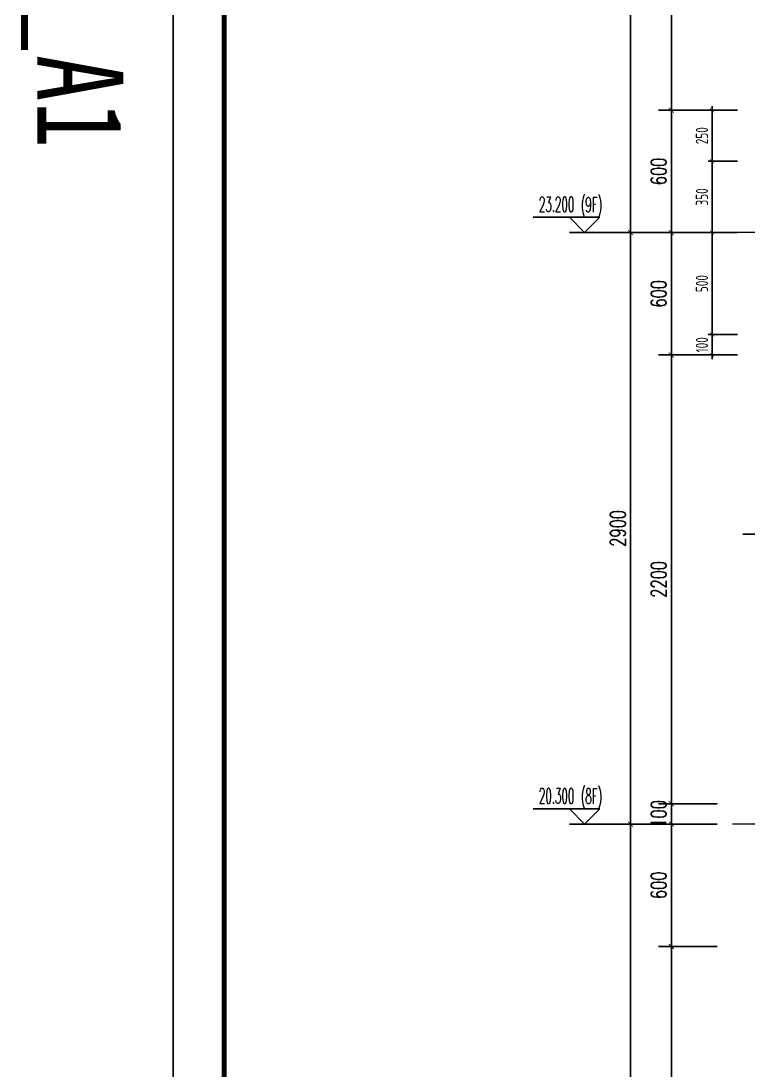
# Model space of a CAD drawing. Extents: x -1058961 to 23600, y -449123 to 2751847.
# Drawn here: x -83707 to -80142, y -22514 to -17366 of the extents above; entities that cross this region are included whole.
import ezdxf

# ---------------------------------------------------------------- set-up
doc = ezdxf.new("R2010")
doc.units = 0
doc.header["$LTSCALE"] = 1000
doc.linetypes.add('DOTE', pattern=[2.42, 2, -0.2, 0.02, -0.2])
doc.layers.get('0').update_dxf_attribs({"linetype": 'CONTINUOUS'})
doc.layers.get('DEFPOINTS').update_dxf_attribs({"linetype": 'CONTINUOUS'})
for name, color, linetype in [('DIM', 2, 'CONTINUOUS'), ('DIM_ELEV', 3, 'CONTINUOUS'), ('DIM_IDEN', 67, 'CONTINUOUS'), ('PUB_DIM', 3, 'CONTINUOUS'), ('PUB_TEXT', 2, 'CONTINUOUS'), ('yichutu', 7, 'CONTINUOUS'), ('导图字', 7, 'CONTINUOUS')]:
    doc.layers.add(name, color=color, linetype=linetype)
doc.layers.add('DOTE', color=19, linetype='DOTE', lineweight=9)
doc.layers.add('图框', color=9, linetype='CONTINUOUS', lineweight=18)
doc.styles.add('_TCH_DIM', font='SIMPLEX.shx', dxfattribs={"width": 0.7, "bigfont": 'GBCBIG.shx'})
doc.styles.add('_TCH_DIM_T3', font='SIMPLEX', dxfattribs={"width": 0.705882, "bigfont": 'GBCBIG'})
doc.styles.add('TSSD_DIMENSION', font='Tssdeng.shx', dxfattribs={"width": 0.7, "bigfont": 'tssdchn.shx'})
doc.styles.add('黑体', font='simhei.ttf')
doc.dimstyles.new('_TCH_ARCH&&25', dxfattribs={"dimtxt": 74.375, "dimasz": 25, "dimexe": 62.5, "dimexo": 75, "dimgap": 25, "dimtad": 1, "dimdec": 0, "dimzin": 0, "dimdsep": 46, "dimtxsty": '_TCH_DIM_T3', "dimblk": 'ARCHTICK', "dimcen": 0.09, "dimclrt": 7, "dimazin": 0, "dimtfac": 1, "dimtdec": 0, "dimtix": 1, "dimtmove": 2, "dimatfit": 3, "dimldrblk": 'ARCHTICK', "dimfxl": 0, "dimtolj": 1, "dimtzin": 0, "dimarcsym": 0})
doc.dimstyles.new('TSSD_20_20', dxfattribs={"dimtxt": 60, "dimasz": 20, "dimexe": 20, "dimexo": 50, "dimgap": 20, "dimtad": 1, "dimdec": 0, "dimzin": 0, "dimdsep": 46, "dimtxsty": 'TSSD_DIMENSION', "dimblk": 'ARCHTICK', "dimblk1": 'ARCHTICK', "dimblk2": 'ARCHTICK', "dimcen": 0, "dimdle": 20, "dimclrt": 7, "dimadec": 0, "dimazin": 0, "dimtfac": 1, "dimtdec": 0, "dimtix": 1, "dimtmove": 2, "dimatfit": 3, "dimfxl": 0, "dimtolj": 1, "dimtzin": 0, "dimarcsym": 0})

# ---------------------------------------------------------------- blocks, each defined once
blk = doc.blocks.new('GFDDDDRG')
at = {"layer": '图框'}
blk.add_lwpolyline([(923310, -107437), (923310, -159999), (893610, -159999), (893610, -107437)], close=True, dxfattribs=at)
blk.add_lwpolyline([(923310, -107437), (923310, -159999), (893610, -159999), (893610, -107437)], close=True, dxfattribs=at)
at = {"layer": '图框', "const_width": 50}
blk.add_lwpolyline([(894110, -159499), (922810, -159499), (922810, -108687), (894110, -108687)], close=True, dxfattribs=at)
blk = doc.blocks.new('yct-1051-594-26275-14850-25-1002.0')
at = {"layer": 'yichutu', "color": 7}
blk.add_lwpolyline([(0, 0), (0, 14850), (26275, 14850), (26275, 0)], close=True, dxfattribs=at)
blk = doc.blocks.new('_ArchTick')
at = {"color": 0, "linetype": 'ByBlock', "const_width": 0.15}
blk.add_lwpolyline([(-0.5, -0.5), (0.5, 0.5)], dxfattribs=at)
blk = doc.blocks.new('*D1655')
at = {"layer": 'DEFPOINTS', "color": 0}
for p in [(-80317.9, -17803.1), (-80143.3, -17803.1), (-80143.3, -18053.1)]:
    blk.add_point(p, dxfattribs=at)
at = {"layer": 'DIM', "color": 0, "lineweight": -2}
for p, q in [((-80193.3, -17803.1), (-80337.9, -17803.1)), ((-80317.9, -18073.1), (-80317.9, -17783.1)), ((-80193.3, -18053.1), (-80337.9, -18053.1))]:
    blk.add_line(p, q, dxfattribs=at)
at = {"layer": 'DIM', "color": 0, "lineweight": -2, "xscale": 20, "yscale": 20, "zscale": 20}
for p, rotation in [((-80317.9, -17803.1), 90), ((-80317.9, -18053.1), 270)]:
    blk.add_blockref('_ArchTick', p, dxfattribs=dict(at, rotation=rotation))
at = {"layer": 'DIM', "color": 7, "insert": (-80367.9, -17928.1), "char_height": 60, "attachment_point": 5, "rotation": 90, "style": 'TSSD_DIMENSION'}
blk.add_mtext('\\A1;250', dxfattribs=at)
blk = doc.blocks.new('*D1656')
at = {"layer": 'DEFPOINTS', "color": 0}
for p in [(-80317.9, -18053.1), (-80143.3, -18053.1), (-80143.3, -18403.1)]:
    blk.add_point(p, dxfattribs=at)
at = {"layer": 'DIM', "color": 0, "lineweight": -2}
for p, q in [((-80193.3, -18053.1), (-80337.9, -18053.1)), ((-80317.9, -18423.1), (-80317.9, -18033.1)), ((-80193.3, -18403.1), (-80337.9, -18403.1))]:
    blk.add_line(p, q, dxfattribs=at)
at = {"layer": 'DIM', "color": 0, "lineweight": -2, "xscale": 20, "yscale": 20, "zscale": 20}
for p, rotation in [((-80317.9, -18053.1), 90), ((-80317.9, -18403.1), 270)]:
    blk.add_blockref('_ArchTick', p, dxfattribs=dict(at, rotation=rotation))
at = {"layer": 'DIM', "color": 7, "insert": (-80367.9, -18228.1), "char_height": 60, "attachment_point": 5, "rotation": 90, "style": 'TSSD_DIMENSION'}
blk.add_mtext('\\A1;350', dxfattribs=at)
blk = doc.blocks.new('*D1668')
at = {"layer": 'DEFPOINTS', "color": 0}
for p in [(-80517.9, -21903.1), (-80217.9, -21903.1), (-80217.9, -24103.1)]:
    blk.add_point(p, dxfattribs=at)
at = {"layer": 'PUB_DIM', "color": 0, "lineweight": -2}
for p, q in [((-80292.9, -21903.1), (-80580.4, -21903.1)), ((-80517.9, -24103.1), (-80517.9, -21903.1)), ((-80292.9, -24103.1), (-80580.4, -24103.1))]:
    blk.add_line(p, q, dxfattribs=at)
at = {"layer": 'PUB_DIM', "color": 0, "lineweight": -2, "xscale": 25, "yscale": 25, "zscale": 25}
for p, rotation in [((-80517.9, -21903.1), 90), ((-80517.9, -24103.1), 270)]:
    blk.add_blockref('_ArchTick', p, dxfattribs=dict(at, rotation=rotation))
at = {"layer": 'PUB_DIM', "color": 7, "insert": (-80580.1, -23003.1), "char_height": 74.38, "attachment_point": 5, "rotation": 90, "style": '_TCH_DIM_T3'}
blk.add_mtext('\\A1;2200', dxfattribs=at)
blk = doc.blocks.new('*D1669')
at = {"layer": 'DEFPOINTS', "color": 0}
for p in [(-80517.9, -21303.1), (-80217.9, -21303.1), (-80217.9, -21903.1)]:
    blk.add_point(p, dxfattribs=at)
at = {"layer": 'PUB_DIM', "color": 0, "lineweight": -2}
for p, q in [((-80292.9, -21303.1), (-80580.4, -21303.1)), ((-80517.9, -21903.1), (-80517.9, -21303.1)), ((-80292.9, -21903.1), (-80580.4, -21903.1))]:
    blk.add_line(p, q, dxfattribs=at)
at = {"layer": 'PUB_DIM', "color": 0, "lineweight": -2, "xscale": 25, "yscale": 25, "zscale": 25}
for p, rotation in [((-80517.9, -21303.1), 90), ((-80517.9, -21903.1), 270)]:
    blk.add_blockref('_ArchTick', p, dxfattribs=dict(at, rotation=rotation))
at = {"layer": 'PUB_DIM', "color": 7, "insert": (-80580.1, -21603.1), "char_height": 74.38, "attachment_point": 5, "rotation": 90, "style": '_TCH_DIM_T3'}
blk.add_mtext('\\A1;600', dxfattribs=at)
blk = doc.blocks.new('*D1670')
at = {"layer": 'DEFPOINTS', "color": 0}
for p in [(-80517.9, -21203.1), (-80217.9, -21203.1), (-80217.9, -21303.1)]:
    blk.add_point(p, dxfattribs=at)
at = {"layer": 'PUB_DIM', "color": 0, "lineweight": -2}
for p, q in [((-80292.9, -21203.1), (-80580.4, -21203.1)), ((-80517.9, -21203.1), (-80517.9, -21178.1)), ((-80517.9, -21303.1), (-80517.9, -21203.1)), ((-80292.9, -21303.1), (-80580.4, -21303.1)), ((-80517.9, -21303.1), (-80517.9, -21328.1))]:
    blk.add_line(p, q, dxfattribs=at)
at = {"layer": 'PUB_DIM', "color": 0, "lineweight": -2, "xscale": 25, "yscale": 25, "zscale": 25}
for p, rotation in [((-80517.9, -21203.1), 270), ((-80517.9, -21303.1), 90)]:
    blk.add_blockref('_ArchTick', p, dxfattribs=dict(at, rotation=rotation))
at = {"layer": 'PUB_DIM', "color": 7, "insert": (-80580.1, -21253.1), "char_height": 74.38, "attachment_point": 5, "rotation": 90, "style": '_TCH_DIM_T3'}
blk.add_mtext('\\A1;100', dxfattribs=at)
blk = doc.blocks.new('*D1671')
at = {"layer": 'DEFPOINTS', "color": 0}
for p in [(-80517.9, -19003.1), (-80217.9, -19003.1), (-80217.9, -21203.1)]:
    blk.add_point(p, dxfattribs=at)
at = {"layer": 'PUB_DIM', "color": 0, "lineweight": -2}
for p, q in [((-80292.9, -19003.1), (-80580.4, -19003.1)), ((-80517.9, -21203.1), (-80517.9, -19003.1)), ((-80292.9, -21203.1), (-80580.4, -21203.1))]:
    blk.add_line(p, q, dxfattribs=at)
at = {"layer": 'PUB_DIM', "color": 0, "lineweight": -2, "xscale": 25, "yscale": 25, "zscale": 25}
for p, rotation in [((-80517.9, -19003.1), 90), ((-80517.9, -21203.1), 270)]:
    blk.add_blockref('_ArchTick', p, dxfattribs=dict(at, rotation=rotation))
at = {"layer": 'PUB_DIM', "color": 7, "insert": (-80580.1, -20103.1), "char_height": 74.38, "attachment_point": 5, "rotation": 90, "style": '_TCH_DIM_T3'}
blk.add_mtext('\\A1;2200', dxfattribs=at)
blk = doc.blocks.new('*D1672')
at = {"layer": 'DEFPOINTS', "color": 0}
for p in [(-80517.9, -18403.1), (-80217.9, -18403.1), (-80217.9, -19003.1)]:
    blk.add_point(p, dxfattribs=at)
at = {"layer": 'PUB_DIM', "color": 0, "lineweight": -2}
for p, q in [((-80292.9, -18403.1), (-80580.4, -18403.1)), ((-80517.9, -19003.1), (-80517.9, -18403.1)), ((-80292.9, -19003.1), (-80580.4, -19003.1))]:
    blk.add_line(p, q, dxfattribs=at)
at = {"layer": 'PUB_DIM', "color": 0, "lineweight": -2, "xscale": 25, "yscale": 25, "zscale": 25}
for p, rotation in [((-80517.9, -18403.1), 90), ((-80517.9, -19003.1), 270)]:
    blk.add_blockref('_ArchTick', p, dxfattribs=dict(at, rotation=rotation))
at = {"layer": 'PUB_DIM', "color": 7, "insert": (-80580.1, -18703.1), "char_height": 74.38, "attachment_point": 5, "rotation": 90, "style": '_TCH_DIM_T3'}
blk.add_mtext('\\A1;600', dxfattribs=at)
blk = doc.blocks.new('*D1673')
at = {"layer": 'DEFPOINTS', "color": 0}
for p in [(-80517.9, -17803.1), (-80217.9, -17803.1), (-80217.9, -18403.1)]:
    blk.add_point(p, dxfattribs=at)
at = {"layer": 'PUB_DIM', "color": 0, "lineweight": -2}
for p, q in [((-80292.9, -17803.1), (-80580.4, -17803.1)), ((-80517.9, -18403.1), (-80517.9, -17803.1)), ((-80292.9, -18403.1), (-80580.4, -18403.1))]:
    blk.add_line(p, q, dxfattribs=at)
at = {"layer": 'PUB_DIM', "color": 0, "lineweight": -2, "xscale": 25, "yscale": 25, "zscale": 25}
for p, rotation in [((-80517.9, -17803.1), 90), ((-80517.9, -18403.1), 270)]:
    blk.add_blockref('_ArchTick', p, dxfattribs=dict(at, rotation=rotation))
at = {"layer": 'PUB_DIM', "color": 7, "insert": (-80580.1, -18103.1), "char_height": 74.38, "attachment_point": 5, "rotation": 90, "style": '_TCH_DIM_T3'}
blk.add_mtext('\\A1;600', dxfattribs=at)
blk = doc.blocks.new('*D1674')
at = {"layer": 'DEFPOINTS', "color": 0}
for p in [(-80517.9, -16103.1), (-80217.9, -16103.1), (-80217.9, -17803.1)]:
    blk.add_point(p, dxfattribs=at)
at = {"layer": 'PUB_DIM', "color": 0, "lineweight": -2}
for p, q in [((-80292.9, -16103.1), (-80580.4, -16103.1)), ((-80517.9, -17803.1), (-80517.9, -16103.1)), ((-80292.9, -17803.1), (-80580.4, -17803.1))]:
    blk.add_line(p, q, dxfattribs=at)
at = {"layer": 'PUB_DIM', "color": 0, "lineweight": -2, "xscale": 25, "yscale": 25, "zscale": 25}
for p, rotation in [((-80517.9, -16103.1), 90), ((-80517.9, -17803.1), 270)]:
    blk.add_blockref('_ArchTick', p, dxfattribs=dict(at, rotation=rotation))
at = {"layer": 'PUB_DIM', "color": 7, "insert": (-80580.1, -16953.1), "char_height": 74.38, "attachment_point": 5, "rotation": 90, "style": '_TCH_DIM_T3'}
blk.add_mtext('\\A1;1700', dxfattribs=at)
blk = doc.blocks.new('*D1681')
at = {"layer": 'DEFPOINTS', "color": 0}
for p in [(-80717.9, -21303.1), (-80217.9, -21303.1), (-80217.9, -24203.1)]:
    blk.add_point(p, dxfattribs=at)
at = {"layer": 'PUB_DIM', "color": 0, "lineweight": -2}
for p, q in [((-80292.9, -21303.1), (-80780.4, -21303.1)), ((-80717.9, -24203.1), (-80717.9, -21303.1)), ((-80292.9, -24203.1), (-80780.4, -24203.1))]:
    blk.add_line(p, q, dxfattribs=at)
at = {"layer": 'PUB_DIM', "color": 0, "lineweight": -2, "xscale": 25, "yscale": 25, "zscale": 25}
for p, rotation in [((-80717.9, -21303.1), 90), ((-80717.9, -24203.1), 270)]:
    blk.add_blockref('_ArchTick', p, dxfattribs=dict(at, rotation=rotation))
at = {"layer": 'PUB_DIM', "color": 7, "insert": (-80780.1, -22753.1), "char_height": 74.38, "attachment_point": 5, "rotation": 90, "style": '_TCH_DIM_T3'}
blk.add_mtext('\\A1;2900', dxfattribs=at)
blk = doc.blocks.new('*D1682')
at = {"layer": 'DEFPOINTS', "color": 0}
for p in [(-80717.9, -18403.1), (-80217.9, -18403.1), (-80217.9, -21303.1)]:
    blk.add_point(p, dxfattribs=at)
at = {"layer": 'PUB_DIM', "color": 0, "lineweight": -2}
for p, q in [((-80292.9, -18403.1), (-80780.4, -18403.1)), ((-80717.9, -21303.1), (-80717.9, -18403.1)), ((-80292.9, -21303.1), (-80780.4, -21303.1))]:
    blk.add_line(p, q, dxfattribs=at)
at = {"layer": 'PUB_DIM', "color": 0, "lineweight": -2, "xscale": 25, "yscale": 25, "zscale": 25}
for p, rotation in [((-80717.9, -18403.1), 90), ((-80717.9, -21303.1), 270)]:
    blk.add_blockref('_ArchTick', p, dxfattribs=dict(at, rotation=rotation))
at = {"layer": 'PUB_DIM', "color": 7, "insert": (-80780.1, -19853.1), "char_height": 74.38, "attachment_point": 5, "rotation": 90, "style": '_TCH_DIM_T3'}
blk.add_mtext('\\A1;2900', dxfattribs=at)
blk = doc.blocks.new('*D1683')
at = {"layer": 'DEFPOINTS', "color": 0}
for p in [(-80717.9, -15503.1), (-80217.9, -15503.1), (-80217.9, -18403.1)]:
    blk.add_point(p, dxfattribs=at)
at = {"layer": 'PUB_DIM', "color": 0, "lineweight": -2}
for p, q in [((-80292.9, -15503.1), (-80780.4, -15503.1)), ((-80717.9, -18403.1), (-80717.9, -15503.1)), ((-80292.9, -18403.1), (-80780.4, -18403.1))]:
    blk.add_line(p, q, dxfattribs=at)
at = {"layer": 'PUB_DIM', "color": 0, "lineweight": -2, "xscale": 25, "yscale": 25, "zscale": 25}
for p, rotation in [((-80717.9, -15503.1), 90), ((-80717.9, -18403.1), 270)]:
    blk.add_blockref('_ArchTick', p, dxfattribs=dict(at, rotation=rotation))
at = {"layer": 'PUB_DIM', "color": 7, "insert": (-80780.1, -16953.1), "char_height": 74.38, "attachment_point": 5, "rotation": 90, "style": '_TCH_DIM_T3'}
blk.add_mtext('\\A1;2900', dxfattribs=at)
blk = doc.blocks.new('*D3218')
at = {"layer": 'DEFPOINTS', "color": 0}
for p in [(-80317.9, -18403.1), (-80143.3, -18403.1), (-80143.3, -18903.1)]:
    blk.add_point(p, dxfattribs=at)
at = {"layer": 'DIM', "color": 0, "lineweight": -2}
for p, q in [((-80193.3, -18403.1), (-80337.9, -18403.1)), ((-80317.9, -18923.1), (-80317.9, -18383.1)), ((-80193.3, -18903.1), (-80337.9, -18903.1))]:
    blk.add_line(p, q, dxfattribs=at)
at = {"layer": 'DIM', "color": 0, "lineweight": -2, "xscale": 20, "yscale": 20, "zscale": 20}
for p, rotation in [((-80317.9, -18403.1), 90), ((-80317.9, -18903.1), 270)]:
    blk.add_blockref('_ArchTick', p, dxfattribs=dict(at, rotation=rotation))
at = {"layer": 'DIM', "color": 7, "insert": (-80367.9, -18653.1), "char_height": 60, "attachment_point": 5, "rotation": 90, "style": 'TSSD_DIMENSION'}
blk.add_mtext('\\A1;500', dxfattribs=at)
blk = doc.blocks.new('*D3219')
at = {"layer": 'DEFPOINTS', "color": 0}
for p in [(-80317.9, -18903.1), (-80143.3, -18903.1), (-80143.3, -19003.1)]:
    blk.add_point(p, dxfattribs=at)
at = {"layer": 'DIM', "color": 0, "lineweight": -2}
for p, q in [((-80317.9, -18903.1), (-80317.9, -18883.1)), ((-80193.3, -18903.1), (-80337.9, -18903.1)), ((-80317.9, -19003.1), (-80317.9, -18903.1)), ((-80193.3, -19003.1), (-80337.9, -19003.1)), ((-80317.9, -19003.1), (-80317.9, -19023.1))]:
    blk.add_line(p, q, dxfattribs=at)
at = {"layer": 'DIM', "color": 0, "lineweight": -2, "xscale": 20, "yscale": 20, "zscale": 20}
for p, rotation in [((-80317.9, -18903.1), 270), ((-80317.9, -19003.1), 90)]:
    blk.add_blockref('_ArchTick', p, dxfattribs=dict(at, rotation=rotation))
at = {"layer": 'DIM', "color": 7, "insert": (-80367.9, -18953.1), "char_height": 60, "attachment_point": 5, "rotation": 90, "style": 'TSSD_DIMENSION'}
blk.add_mtext('\\A1;100', dxfattribs=at)

msp = doc.modelspace()

# ---------------------------------------------------------------- linework, layer by layer
at = {"layer": 'DIM_ELEV'}
for p, q in [((-80867.95, -18328.12), (-81195.95, -18328.12)), ((-80942.95, -18403.12), (-81017.95, -18328.12)), ((-80942.95, -18403.12), (-80867.95, -18328.12)), ((-80517.95, -18403.12), (-81017.95, -18403.12)), ((-80867.95, -21228.12), (-81195.95, -21228.12)), ((-80942.95, -21303.12), (-81017.95, -21228.12)), ((-80942.95, -21303.12), (-80867.95, -21228.12)), ((-80517.95, -21303.12), (-81017.95, -21303.12))]:
    msp.add_line(p, q, dxfattribs=at)
at = {"layer": 'DIM_IDEN'}
msp.add_line((-79204.36, -19881.82), (-80168.11, -19881.82), dxfattribs=at)
at = {"layer": 'DOTE', "color": 1, "linetype": 'DOTE', "ltscale": 0.2}
for p, q in [((-76449.23, -18403.12), (-80217.95, -18403.12)), ((-76449.23, -21303.12), (-80217.95, -21303.12))]:
    msp.add_line(p, q, dxfattribs=at)

# ---------------------------------------------------------------- block references
at = {"xscale": 0.5, "yscale": 0.5, "zscale": 0.5}
msp.add_blockref('GFDDDDRG', (-529765.48, 41823.38), dxfattribs=at)
at = {"layer": 'yichutu', "rotation": 270}
msp.add_blockref('yct-1051-594-26275-14850-25-1002.0', (-82960.59, -11895.1), dxfattribs=at)

# ---------------------------------------------------------------- texts
at = {"layer": 'PUB_TEXT', "style": '_TCH_DIM', "width": 0.494118}
for s, p in [('(9F)', (-80961.65, -18303.1)), ('23.200', (-81167.05, -18301.87)), ('20.300', (-81167.05, -21201.87)), ('(8F)', (-80961.65, -21203.1))]:
    msp.add_text(s, height=74.375, dxfattribs=at).set_placement(p)
at = {"layer": '导图字', "color": 1, "style": '黑体', "width": 0.8}
msp.add_text('建施_25_节点大样（三）_A1', height=420.5907, rotation=270, dxfattribs=at).set_placement((-83626.45, -12255.88))

# ---------------------------------------------------------------- dimensions: what is measured, and where the dimension line sits
at = {"layer": 'DIM'}
for p1, p2, picture, middle in [((-80143.34, -18053.12), (-80143.34, -17803.12), '*D1655', (-80367.95, -17928.12)), ((-80143.34, -18403.12), (-80143.34, -18053.12), '*D1656', (-80367.95, -18228.12)), ((-80143.34, -18903.12), (-80143.34, -18403.12), '*D3218', (-80367.95, -18653.12)), ((-80143.34, -19003.12), (-80143.34, -18903.12), '*D3219', (-80367.95, -18953.12))]:
    dim = msp.add_aligned_dim(p1=p1, p2=p2, distance=174.61, dimstyle='TSSD_20_20', dxfattribs=at)
    dim.commit()
    dim.dimension.update_dxf_attribs({"geometry": picture, "text_midpoint": middle})
at = {"layer": 'PUB_DIM'}
for p1, p2, distance, picture, middle in [((-80217.95, -18403.12), (-80217.95, -15503.12), 500, '*D1683', (-80780.14, -16953.12)), ((-80217.95, -17803.12), (-80217.95, -16103.12), 300, '*D1674', (-80580.14, -16953.12)), ((-80217.95, -18403.12), (-80217.95, -17803.12), 300, '*D1673', (-80580.14, -18103.12)), ((-80217.95, -21303.12), (-80217.95, -18403.12), 500, '*D1682', (-80780.14, -19853.12)), ((-80217.95, -19003.13), (-80217.95, -18403.12), 300, '*D1672', (-80580.14, -18703.13)), ((-80217.95, -21203.12), (-80217.95, -19003.13), 300, '*D1671', (-80580.14, -20103.13)), ((-80217.95, -21303.12), (-80217.95, -21203.12), 300, '*D1670', (-80580.14, -21253.12)), ((-80217.95, -24203.12), (-80217.95, -21303.12), 500, '*D1681', (-80780.14, -22753.12)), ((-80217.95, -21903.12), (-80217.95, -21303.12), 300, '*D1669', (-80580.14, -21603.12)), ((-80217.95, -24103.12), (-80217.95, -21903.12), 300, '*D1668', (-80580.14, -23003.12))]:
    dim = msp.add_aligned_dim(p1=p1, p2=p2, distance=distance, dimstyle='_TCH_ARCH&&25', dxfattribs=at)
    dim.commit()
    dim.dimension.update_dxf_attribs({"geometry": picture, "text_midpoint": middle})

doc.saveas('drawing.dxf')
